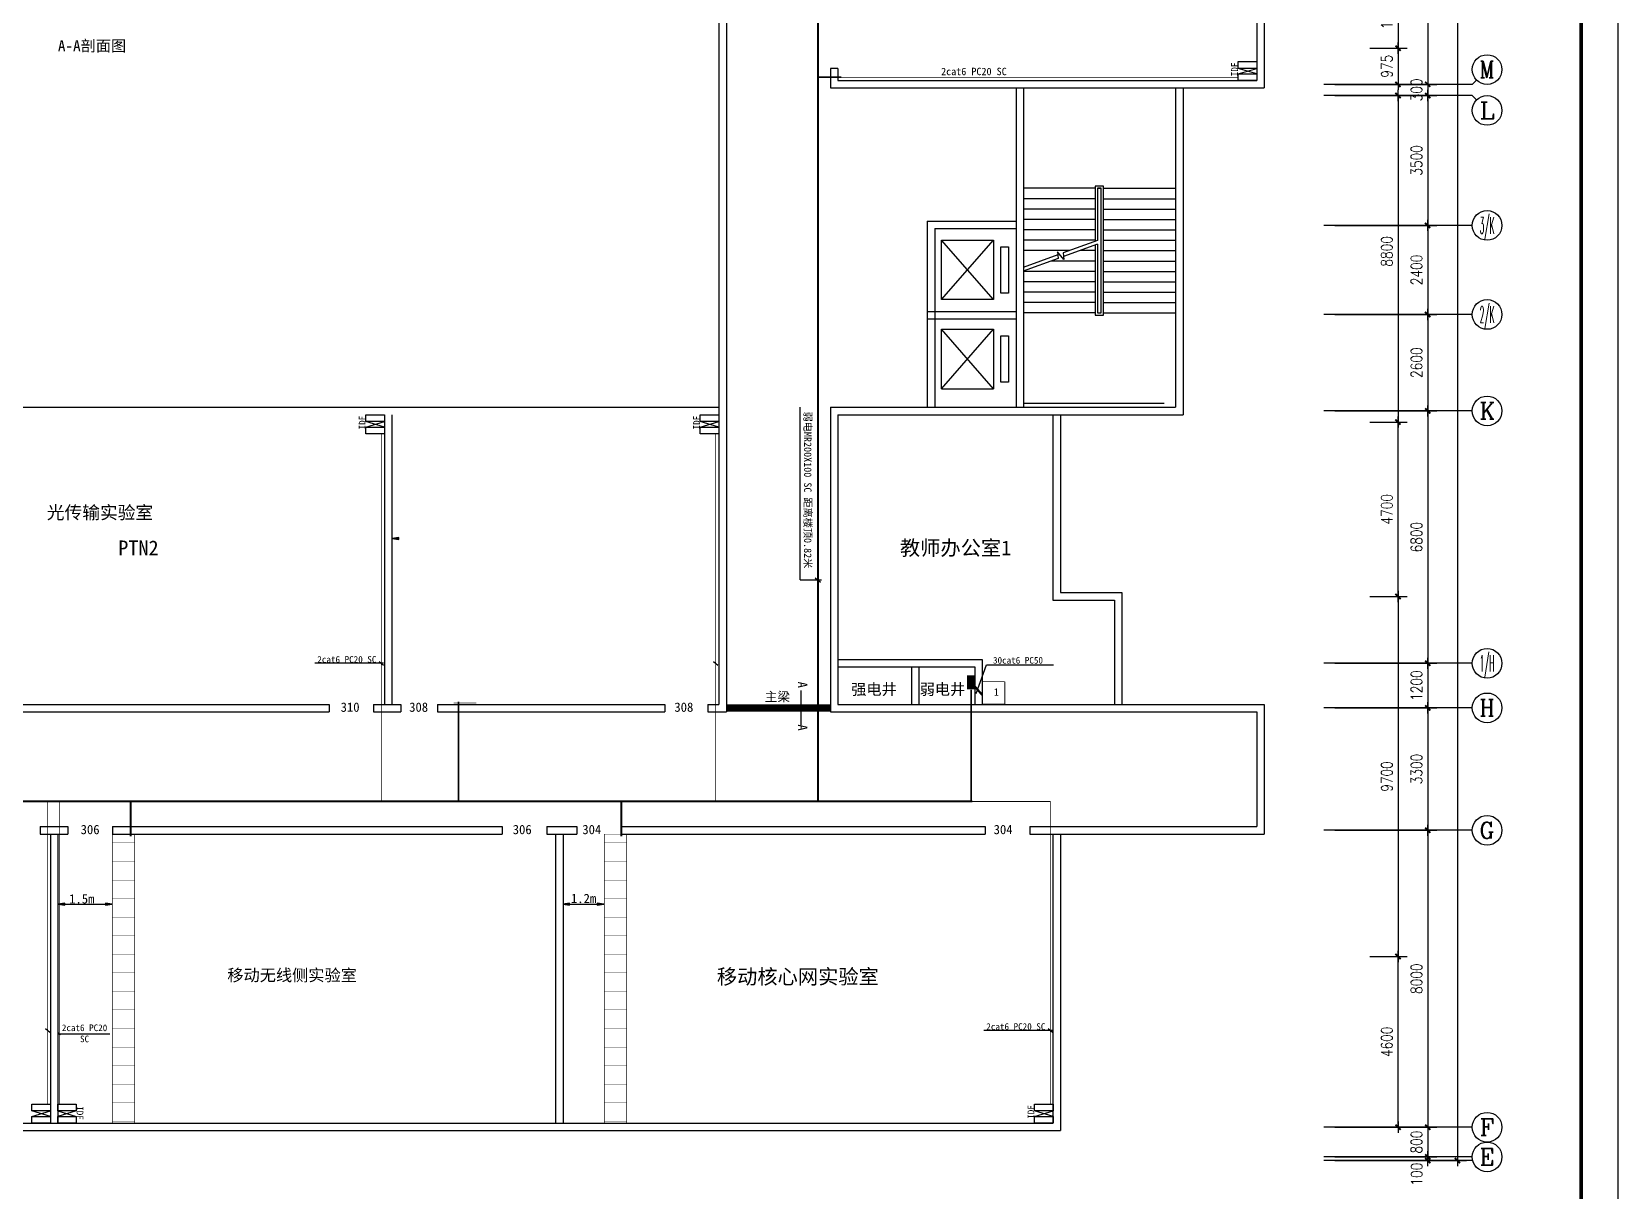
# Model space of a CAD drawing. Extents: x 582436 to 3945069, y 94128 to 248738.
# Drawn here: x 3902314 to 3945069, y 168481 to 199699 of the extents above; entities that cross this region are included whole.
import ezdxf
from ezdxf.enums import TextEntityAlignment as Align

# ---------------------------------------------------------------- set-up
doc = ezdxf.new("R2010")
doc.units = 0
doc.header["$LTSCALE"] = 1000
doc.header["$MEASUREMENT"] = 0
doc.layers.get('0').update_dxf_attribs({"linetype": 'CONTINUOUS'})
doc.layers.get('Defpoints').update_dxf_attribs({"linetype": 'CONTINUOUS'})
for name, color, linetype in [('1', 4, 'CONTINUOUS'), ('AXIS', 3, 'CONTINUOUS'), ('AXIS_TEXT', 7, 'CONTINUOUS'), ('DET4', 4, 'CONTINUOUS'), ('PUB_TITLE', 4, 'CONTINUOUS'), ('STAIR', 40, 'CONTINUOUS'), ('xxg', 6, 'CONTINUOUS'), ('xxx', 220, 'CONTINUOUS'), ('文字', 40, 'CONTINUOUS')]:
    doc.layers.add(name, color=color, linetype=linetype)
doc.styles.add('-宋体', font='simsun.ttc', dxfattribs={"width": 0.8})
doc.styles.add('_HZTXT', font='txt.shx', dxfattribs={"width": 0.8, "bigfont": 'AllInOneBig.shx'})
doc.styles.add('COMPLEX', font='COMPLEX', dxfattribs={"bigfont": 'AllInOneBig.shx'})
doc.styles.add('DIM_FONT', font='SIMPLEX.shx', dxfattribs={"width": 0.8, "bigfont": 'AllInOneBig.shx'})
doc.dimstyles.new('AXIS', dxfattribs={"dimtxt": 300, "dimasz": 1, "dimexe": 250, "dimexo": 300, "dimgap": 150, "dimtad": 1, "dimdec": 0, "dimzin": 0, "dimdsep": 46, "dimtxsty": 'DIM_FONT', "dimblk": '_DIMX', "dimcen": 0.09, "dimse1": 1, "dimse2": 1, "dimclrt": 7, "dimadec": 0, "dimazin": 0, "dimtfac": 1, "dimtdec": 0, "dimtix": 1, "dimtmove": 2, "dimatfit": 3, "dimldrblk": '_DIMX', "dimfxl": 1, "dimtolj": 1, "dimtzin": 0, "dimarcsym": 0})
doc.dimstyles.new('dima', dxfattribs={"dimtxt": 300, "dimasz": 1, "dimexe": 250, "dimexo": 300, "dimgap": 150, "dimtad": 1, "dimdec": 0, "dimdsep": 46, "dimtxsty": 'DIM_FONT', "dimblk": '_DIMX', "dimblk1": '_DIMX', "dimblk2": '_DIMX', "dimcen": 1.25, "dimdle": 2, "dimse1": 1, "dimclrt": 7, "dimadec": 1, "dimazin": 0, "dimtfac": 1, "dimtdec": 0, "dimtix": 1, "dimtmove": 2, "dimatfit": 3, "dimldrblk": '_DIMX', "dimfxl": 1, "dimtolj": 1, "dimtzin": 0, "dimarcsym": 0})
doc.dimstyles.new('dimb', dxfattribs={"dimtxt": 300, "dimasz": 1, "dimexe": 250, "dimexo": 300, "dimgap": 150, "dimtad": 1, "dimdec": 0, "dimdsep": 46, "dimtxsty": 'DIM_FONT', "dimblk": '_DIMX', "dimblk1": '_DIMX', "dimblk2": '_DIMX', "dimcen": 1.25, "dimdle": 2, "dimse1": 1, "dimse2": 1, "dimclrt": 7, "dimadec": 1, "dimazin": 0, "dimtfac": 1, "dimtdec": 0, "dimtix": 1, "dimtmove": 2, "dimatfit": 3, "dimldrblk": '_DIMX', "dimfxl": 1, "dimtolj": 1, "dimtzin": 0, "dimarcsym": 0})
doc.dimstyles.new('dimn', dxfattribs={"dimtxt": 300, "dimasz": 1, "dimexe": 250, "dimexo": 300, "dimgap": 150, "dimtad": 1, "dimdec": 0, "dimdsep": 46, "dimtxsty": 'DIM_FONT', "dimblk": '_DIMX', "dimblk1": '_DIMX', "dimblk2": '_DIMX', "dimcen": 1.25, "dimdle": 2, "dimclrt": 7, "dimadec": 1, "dimazin": 0, "dimtfac": 1, "dimtdec": 0, "dimtix": 1, "dimtmove": 2, "dimatfit": 3, "dimldrblk": '_DIMX', "dimfxl": 1, "dimtolj": 1, "dimtzin": 0, "dimarcsym": 0})

# ---------------------------------------------------------------- blocks, each defined once
blk = doc.blocks.new('_axiso')
blk.add_circle((0, 0), 0.5)
at = {"layer": 'AXIS_TEXT', "style": 'COMPLEX', "width": 1.041667}
blk.add_attdef('A', text='', height=0.56, dxfattribs=at).set_placement((-0.25, -0.28), (0.25, -0.28), align=Align.FIT)
blk = doc.blocks.new('_DIMX')
blk.add_line((-150, 0), (150, 0))
at = {"const_width": 50}
blk.add_lwpolyline([(-70, -70), (70, 70)], dxfattribs=at)
blk = doc.blocks.new('*D53')
at = {"layer": 'AXIS', "color": 0, "lineweight": -2}
for p, q in [((3937433, 206280), (3940183, 206280)), ((3939933, 206279), (3939933, 198281)), ((3937433, 198280), (3940183, 198280))]:
    blk.add_line(p, q, dxfattribs=at)
at = {"layer": 'Defpoints', "color": 0}
for p in [(3937133, 206280), (3937133, 198280), (3939933, 198280)]:
    blk.add_point(p, dxfattribs=at)
at = {"layer": 'AXIS', "color": 0, "lineweight": -2}
for p, rotation in [((3939933, 206280), 90), ((3939933, 198280), 270)]:
    blk.add_blockref('_DIMX', p, dxfattribs=dict(at, rotation=rotation))
at = {"layer": 'AXIS', "color": 7, "insert": (3939633, 202280), "char_height": 300, "attachment_point": 5, "rotation": 90, "style": '_HZTXT'}
blk.add_mtext('\\A1;8000', dxfattribs=at)
blk = doc.blocks.new('*D54')
at = {"layer": 'AXIS', "color": 0, "lineweight": -2}
for p, q in [((3937433, 198280), (3940183, 198280)), ((3937433, 197980), (3940183, 197980)), ((3939933, 198281), (3939933, 198282)), ((3939933, 198280), (3939933, 197980)), ((3939933, 197979), (3939933, 197978))]:
    blk.add_line(p, q, dxfattribs=at)
at = {"layer": 'Defpoints', "color": 0}
for p in [(3937133, 198280), (3937133, 197980), (3939933, 197980)]:
    blk.add_point(p, dxfattribs=at)
at = {"layer": 'AXIS', "color": 0, "lineweight": -2}
for p, rotation in [((3939933, 198280), 270), ((3939933, 197980), 90)]:
    blk.add_blockref('_DIMX', p, dxfattribs=dict(at, rotation=rotation))
at = {"layer": 'AXIS', "color": 7, "insert": (3939633, 198130), "char_height": 300, "attachment_point": 5, "rotation": 90, "style": '_HZTXT'}
blk.add_mtext('\\A1;300', dxfattribs=at)
blk = doc.blocks.new('*D55')
at = {"layer": 'AXIS', "color": 0, "lineweight": -2}
for p, q in [((3937433, 189480), (3940183, 189480)), ((3939933, 189479), (3939933, 182681)), ((3937433, 182680), (3940183, 182680))]:
    blk.add_line(p, q, dxfattribs=at)
at = {"layer": 'Defpoints', "color": 0}
for p in [(3937133, 189480), (3937133, 182680), (3939933, 182680)]:
    blk.add_point(p, dxfattribs=at)
at = {"layer": 'AXIS', "color": 0, "lineweight": -2}
for p, rotation in [((3939933, 189480), 90), ((3939933, 182680), 270)]:
    blk.add_blockref('_DIMX', p, dxfattribs=dict(at, rotation=rotation))
at = {"layer": 'AXIS', "color": 7, "insert": (3939633, 186080), "char_height": 300, "attachment_point": 5, "rotation": 90, "style": '_HZTXT'}
blk.add_mtext('\\A1;6800', dxfattribs=at)
blk = doc.blocks.new('*D56')
at = {"layer": 'AXIS', "color": 0, "lineweight": -2}
for p, q in [((3937433, 181480), (3940183, 181480)), ((3939933, 181479), (3939933, 178181)), ((3937433, 178180), (3940183, 178180))]:
    blk.add_line(p, q, dxfattribs=at)
at = {"layer": 'Defpoints', "color": 0}
for p in [(3937133, 181480), (3937133, 178180), (3939933, 178180)]:
    blk.add_point(p, dxfattribs=at)
at = {"layer": 'AXIS', "color": 0, "lineweight": -2}
for p, rotation in [((3939933, 181480), 90), ((3939933, 178180), 270)]:
    blk.add_blockref('_DIMX', p, dxfattribs=dict(at, rotation=rotation))
at = {"layer": 'AXIS', "color": 7, "insert": (3939633, 179830), "char_height": 300, "attachment_point": 5, "rotation": 90, "style": '_HZTXT'}
blk.add_mtext('\\A1;3300', dxfattribs=at)
blk = doc.blocks.new('*D57')
at = {"layer": 'AXIS', "color": 0, "lineweight": -2}
for p, q in [((3937433, 178180), (3940183, 178180)), ((3939933, 178179), (3939933, 170181)), ((3937433, 170180), (3940183, 170180))]:
    blk.add_line(p, q, dxfattribs=at)
at = {"layer": 'Defpoints', "color": 0}
for p in [(3937133, 178180), (3937133, 170180), (3939933, 170180)]:
    blk.add_point(p, dxfattribs=at)
at = {"layer": 'AXIS', "color": 0, "lineweight": -2}
for p, rotation in [((3939933, 178180), 90), ((3939933, 170180), 270)]:
    blk.add_blockref('_DIMX', p, dxfattribs=dict(at, rotation=rotation))
at = {"layer": 'AXIS', "color": 7, "insert": (3939633, 174180), "char_height": 300, "attachment_point": 5, "rotation": 90, "style": '_HZTXT'}
blk.add_mtext('\\A1;8000', dxfattribs=at)
blk = doc.blocks.new('*D58')
at = {"layer": 'AXIS', "color": 0, "lineweight": -2}
for p, q in [((3937433, 170180), (3940183, 170180)), ((3939933, 170181), (3939933, 170182)), ((3939933, 170180), (3939933, 169380)), ((3937433, 169380), (3940183, 169380)), ((3939933, 169379), (3939933, 169378))]:
    blk.add_line(p, q, dxfattribs=at)
at = {"layer": 'Defpoints', "color": 0}
for p in [(3937133, 170180), (3937133, 169380), (3939933, 169380)]:
    blk.add_point(p, dxfattribs=at)
at = {"layer": 'AXIS', "color": 0, "lineweight": -2}
for p, rotation in [((3939933, 170180), 270), ((3939933, 169380), 90)]:
    blk.add_blockref('_DIMX', p, dxfattribs=dict(at, rotation=rotation))
at = {"layer": 'AXIS', "color": 7, "insert": (3939633, 169780), "char_height": 300, "attachment_point": 5, "rotation": 90, "style": '_HZTXT'}
blk.add_mtext('\\A1;800', dxfattribs=at)
blk = doc.blocks.new('*D59')
at = {"layer": 'AXIS', "color": 0, "lineweight": -2}
for p, q in [((3937433, 169380), (3940183, 169380)), ((3939933, 169381), (3939933, 169382)), ((3939933, 169380), (3939933, 169280)), ((3937433, 169280), (3940183, 169280)), ((3939933, 169279), (3939933, 169278))]:
    blk.add_line(p, q, dxfattribs=at)
at = {"layer": 'Defpoints', "color": 0}
for p in [(3937133, 169380), (3937133, 169280), (3939933, 169280)]:
    blk.add_point(p, dxfattribs=at)
at = {"layer": 'AXIS', "color": 0, "lineweight": -2}
for p, rotation in [((3939933, 169380), 270), ((3939933, 169280), 90)]:
    blk.add_blockref('_DIMX', p, dxfattribs=dict(at, rotation=rotation))
at = {"layer": 'AXIS', "color": 7, "insert": (3939635, 168913), "char_height": 300, "attachment_point": 5, "rotation": 90, "style": '_HZTXT'}
blk.add_mtext('\\A1;100', dxfattribs=at)
blk = doc.blocks.new('*D60')
at = {"layer": 'AXIS', "color": 0, "lineweight": -2}
for p, q in [((3937433, 233680), (3940983, 233680)), ((3940733, 233679), (3940733, 169281)), ((3937433, 169280), (3940983, 169280))]:
    blk.add_line(p, q, dxfattribs=at)
at = {"layer": 'Defpoints', "color": 0}
for p in [(3937133, 233680), (3937133, 169280), (3940733, 169280)]:
    blk.add_point(p, dxfattribs=at)
at = {"layer": 'AXIS', "color": 0, "lineweight": -2}
for p, rotation in [((3940733, 233680), 90), ((3940733, 169280), 270)]:
    blk.add_blockref('_DIMX', p, dxfattribs=dict(at, rotation=rotation))
at = {"layer": 'AXIS', "color": 7, "insert": (3940433, 201480), "char_height": 300, "attachment_point": 5, "rotation": 90, "style": '_HZTXT'}
blk.add_mtext('\\A1;64400', dxfattribs=at)
blk = doc.blocks.new('*D75')
at = {"layer": 'AXIS', "color": 0, "lineweight": -2}
for p, q in [((3937433, 182680), (3940183, 182680)), ((3939933, 182679), (3939933, 181481)), ((3937433, 181480), (3940183, 181480))]:
    blk.add_line(p, q, dxfattribs=at)
at = {"layer": 'Defpoints', "color": 0}
for p in [(3937133, 182680), (3937133, 181480), (3939933, 181480)]:
    blk.add_point(p, dxfattribs=at)
at = {"layer": 'AXIS', "color": 0, "lineweight": -2}
for p, rotation in [((3939933, 182680), 90), ((3939933, 181480), 270)]:
    blk.add_blockref('_DIMX', p, dxfattribs=dict(at, rotation=rotation))
at = {"layer": 'AXIS', "color": 7, "insert": (3939633, 182080), "char_height": 300, "attachment_point": 5, "rotation": 90, "style": '_HZTXT'}
blk.add_mtext('\\A1;1200', dxfattribs=at)
blk = doc.blocks.new('_axiso2')
blk.add_line((0.354, 0.146), (0.5, 0))
blk.add_circle((0, 0.5), 0.5)
at = {"layer": 'AXIS_TEXT', "style": 'COMPLEX', "width": 1.041667}
blk.add_attdef('A', text='', height=0.56, dxfattribs=at).set_placement((-0.25, 0.22), (0.25, 0.22), align=Align.FIT)
blk = doc.blocks.new('_axiso1')
blk.add_line((0.354, -0.146), (0.5, 0))
blk.add_circle((0, -0.5), 0.5)
at = {"layer": 'AXIS_TEXT', "style": 'COMPLEX', "width": 1.041667}
blk.add_attdef('A', text='', height=0.56, dxfattribs=at).set_placement((-0.25, -0.78), (0.25, -0.78), align=Align.FIT)
blk = doc.blocks.new('*D219')
at = {"layer": 'AXIS', "color": 0, "lineweight": -2}
for p, q in [((3938374, 199255), (3939383, 199255)), ((3939133, 199254), (3939133, 198281)), ((3938374, 198280), (3939383, 198280))]:
    blk.add_line(p, q, dxfattribs=at)
at = {"layer": 'Defpoints', "color": 0}
for p in [(3938074, 199255), (3938074, 198280), (3939133, 198280)]:
    blk.add_point(p, dxfattribs=at)
at = {"layer": 'AXIS', "color": 0, "lineweight": -2}
for p, rotation in [((3939133, 199255), 90), ((3939133, 198280), 270)]:
    blk.add_blockref('_DIMX', p, dxfattribs=dict(at, rotation=rotation))
at = {"layer": 'AXIS', "color": 7, "insert": (3938833, 198767), "char_height": 300, "attachment_point": 5, "rotation": 90, "style": '_HZTXT'}
blk.add_mtext('\\A1;975', dxfattribs=at)
blk = doc.blocks.new('*D220')
at = {"layer": 'AXIS', "color": 0, "lineweight": -2}
for p, q in [((3938374, 201105), (3939383, 201105)), ((3939133, 201104), (3939133, 199256)), ((3938374, 199255), (3939383, 199255))]:
    blk.add_line(p, q, dxfattribs=at)
at = {"layer": 'Defpoints', "color": 0}
for p in [(3938074, 201105), (3938074, 199255), (3939133, 199255)]:
    blk.add_point(p, dxfattribs=at)
at = {"layer": 'AXIS', "color": 0, "lineweight": -2}
for p, rotation in [((3939133, 201105), 90), ((3939133, 199255), 270)]:
    blk.add_blockref('_DIMX', p, dxfattribs=dict(at, rotation=rotation))
at = {"layer": 'AXIS', "color": 7, "insert": (3938833, 200180), "char_height": 300, "attachment_point": 5, "rotation": 90, "style": '_HZTXT'}
blk.add_mtext('\\A1;1850', dxfattribs=at)
blk = doc.blocks.new('*D250')
at = {"layer": 'AXIS', "color": 0, "lineweight": -2}
for p, q in [((3938374, 197980), (3939383, 197980)), ((3939133, 197979), (3939133, 189181)), ((3938374, 189180), (3939383, 189180))]:
    blk.add_line(p, q, dxfattribs=at)
at = {"layer": 'Defpoints', "color": 0}
for p in [(3938074, 197980), (3938074, 189180), (3939133, 189180)]:
    blk.add_point(p, dxfattribs=at)
at = {"layer": 'AXIS', "color": 0, "lineweight": -2}
for p, rotation in [((3939133, 197980), 90), ((3939133, 189180), 270)]:
    blk.add_blockref('_DIMX', p, dxfattribs=dict(at, rotation=rotation))
at = {"layer": 'AXIS', "color": 7, "insert": (3938833, 193780), "char_height": 300, "attachment_point": 5, "rotation": 90, "style": '_HZTXT'}
blk.add_mtext('\\A1;8800', dxfattribs=at)
blk = doc.blocks.new('*D251')
at = {"layer": 'AXIS', "color": 0, "lineweight": -2}
for p, q in [((3938374, 189180), (3939383, 189180)), ((3939133, 184481), (3939133, 189179)), ((3938374, 184480), (3939383, 184480))]:
    blk.add_line(p, q, dxfattribs=at)
at = {"layer": 'Defpoints', "color": 0}
for p in [(3938074, 189180), (3939133, 189180), (3938074, 184480)]:
    blk.add_point(p, dxfattribs=at)
at = {"layer": 'AXIS', "color": 0, "lineweight": -2}
for p, rotation in [((3939133, 189180), 90), ((3939133, 184480), 270)]:
    blk.add_blockref('_DIMX', p, dxfattribs=dict(at, rotation=rotation))
at = {"layer": 'AXIS', "color": 7, "insert": (3938833, 186830), "char_height": 300, "attachment_point": 5, "rotation": 90, "style": '_HZTXT'}
blk.add_mtext('\\A1;4700', dxfattribs=at)
blk = doc.blocks.new('*D252')
at = {"layer": 'AXIS', "color": 0, "lineweight": -2}
for p, q in [((3938374, 184480), (3939383, 184480)), ((3939133, 184479), (3939133, 174781)), ((3938374, 174780), (3939383, 174780))]:
    blk.add_line(p, q, dxfattribs=at)
at = {"layer": 'Defpoints', "color": 0}
for p in [(3938074, 184480), (3938074, 174780), (3939133, 174780)]:
    blk.add_point(p, dxfattribs=at)
at = {"layer": 'AXIS', "color": 0, "lineweight": -2}
for p, rotation in [((3939133, 184480), 90), ((3939133, 174780), 270)]:
    blk.add_blockref('_DIMX', p, dxfattribs=dict(at, rotation=rotation))
at = {"layer": 'AXIS', "color": 7, "insert": (3938833, 179630), "char_height": 300, "attachment_point": 5, "rotation": 90, "style": '_HZTXT'}
blk.add_mtext('\\A1;9700', dxfattribs=at)
blk = doc.blocks.new('*D260')
at = {"layer": 'AXIS', "color": 0, "lineweight": -2}
for p, q in [((3937433, 197980), (3940183, 197980)), ((3939933, 197979), (3939933, 194481)), ((3937433, 194480), (3940183, 194480))]:
    blk.add_line(p, q, dxfattribs=at)
at = {"layer": 'Defpoints', "color": 0}
for p in [(3937133, 197980), (3937133, 194480), (3939933, 194480)]:
    blk.add_point(p, dxfattribs=at)
at = {"layer": 'AXIS', "color": 0, "lineweight": -2}
for p, rotation in [((3939933, 197980), 90), ((3939933, 194480), 270)]:
    blk.add_blockref('_DIMX', p, dxfattribs=dict(at, rotation=rotation))
at = {"layer": 'AXIS', "color": 7, "insert": (3939633, 196230), "char_height": 300, "attachment_point": 5, "rotation": 90, "style": '_HZTXT'}
blk.add_mtext('\\A1;3500', dxfattribs=at)
blk = doc.blocks.new('*D261')
at = {"layer": 'AXIS', "color": 0, "lineweight": -2}
for p, q in [((3937433, 192080), (3940183, 192080)), ((3939933, 192079), (3939933, 189481)), ((3937433, 189480), (3940183, 189480))]:
    blk.add_line(p, q, dxfattribs=at)
at = {"layer": 'Defpoints', "color": 0}
for p in [(3937133, 192080), (3937133, 189480), (3939933, 189480)]:
    blk.add_point(p, dxfattribs=at)
at = {"layer": 'AXIS', "color": 0, "lineweight": -2}
for p, rotation in [((3939933, 192080), 90), ((3939933, 189480), 270)]:
    blk.add_blockref('_DIMX', p, dxfattribs=dict(at, rotation=rotation))
at = {"layer": 'AXIS', "color": 7, "insert": (3939633, 190780), "char_height": 300, "attachment_point": 5, "rotation": 90, "style": '_HZTXT'}
blk.add_mtext('\\A1;2600', dxfattribs=at)
blk = doc.blocks.new('*D262')
at = {"layer": 'AXIS', "color": 0, "lineweight": -2}
for p, q in [((3937433, 194480), (3940183, 194480)), ((3939933, 194479), (3939933, 192081)), ((3937433, 192080), (3940183, 192080))]:
    blk.add_line(p, q, dxfattribs=at)
at = {"layer": 'Defpoints', "color": 0}
for p in [(3937133, 194480), (3937133, 192080), (3939933, 192080)]:
    blk.add_point(p, dxfattribs=at)
at = {"layer": 'AXIS', "color": 0, "lineweight": -2}
for p, rotation in [((3939933, 194480), 90), ((3939933, 192080), 270)]:
    blk.add_blockref('_DIMX', p, dxfattribs=dict(at, rotation=rotation))
at = {"layer": 'AXIS', "color": 7, "insert": (3939633, 193280), "char_height": 300, "attachment_point": 5, "rotation": 90, "style": '_HZTXT'}
blk.add_mtext('\\A1;2400', dxfattribs=at)
blk = doc.blocks.new('*D265')
at = {"layer": 'AXIS', "color": 0, "lineweight": -2}
for p, q in [((3938374, 174780), (3939383, 174780)), ((3939133, 170181), (3939133, 174779)), ((3938374, 170180), (3939383, 170180))]:
    blk.add_line(p, q, dxfattribs=at)
at = {"layer": 'Defpoints', "color": 0}
for p in [(3938074, 174780), (3939133, 174780), (3938074, 170180)]:
    blk.add_point(p, dxfattribs=at)
at = {"layer": 'AXIS', "color": 0, "lineweight": -2}
for p, rotation in [((3939133, 174780), 90), ((3939133, 170180), 270)]:
    blk.add_blockref('_DIMX', p, dxfattribs=dict(at, rotation=rotation))
at = {"layer": 'AXIS', "color": 7, "insert": (3938833, 172480), "char_height": 300, "attachment_point": 5, "rotation": 90, "style": '_HZTXT'}
blk.add_mtext('\\A1;4600', dxfattribs=at)

msp = doc.modelspace()

# ---------------------------------------------------------------- hatches: boundary and pattern name
at = {"layer": 'DET4'}
for points in [[(3912025.8, 186043.7), (3912203.8, 186015.5), (3912203.7, 186070.9)], [(3903028.6, 176188.5), (3903206.7, 176160.2), (3903206.6, 176215.7)], [(3904477.3, 176187.1), (3904299.3, 176215.4), (3904299.3, 176160)], [(3916631.1, 176186.7), (3916809.1, 176158.5), (3916809.1, 176213.9)], [(3917733.4, 176187.1), (3917555.3, 176215.4), (3917555.4, 176160)]]:
    msp.add_hatch(color=0, dxfattribs=at).paths.add_polyline_path(points)

# ---------------------------------------------------------------- linework, layer by layer
at = {"layer": '1'}
for p, q in [((3933132.6, 195479.5), (3933132.6, 189779.5)), ((3932832.6, 189679.5), (3929032.6, 189679.5))]:
    msp.add_line(p, q, dxfattribs=at)
at = {"layer": 'AXIS', "color": 0}
for p, q in [((3941132.6, 198279.5), (3937132.6, 198279.5)), ((3941132.6, 197979.5), (3937132.6, 197979.5)), ((3941132.6, 194479.5), (3937132.6, 194479.5)), ((3941132.6, 192079.5), (3937132.6, 192079.5)), ((3941132.6, 189479.5), (3937132.6, 189479.5)), ((3941132.6, 182679.5), (3937132.6, 182679.5)), ((3941132.6, 181479.5), (3937132.6, 181479.5)), ((3941132.6, 178179.5), (3937132.6, 178179.5)), ((3941132.6, 170179.5), (3937132.6, 170179.5)), ((3941132.6, 169379.5), (3937132.6, 169379.5)), ((3941132.6, 169279.5), (3937132.6, 169279.5))]:
    msp.add_line(p, q, dxfattribs=at)
at = {"layer": 'DET4', "color": 0}
for p, q in [((3924039.4, 198704.3), (3923838, 198704.3)), ((3934826.7, 198564.5), (3935325.3, 198711.5)), ((3935325.3, 198564.5), (3934826.7, 198711.5)), ((3923018.8, 184930.6), (3923018.8, 189584.4)), ((3911318.1, 189046.5), (3911816.7, 189193.5)), ((3911816.7, 189046.5), (3911318.1, 189193.5)), ((3920328.4, 189046.5), (3920827.1, 189193.5)), ((3920827.1, 189046.5), (3920328.4, 189193.5)), ((3923018.8, 184930.6), (3923594.7, 184930.6)), ((3923425.6, 184981.3), (3923573.5, 184867.3)), ((3911791.4, 182683), (3909944.6, 182683)), ((3911673.7, 182728.9), (3911790.4, 182633.9)), ((3920684.1, 182728.9), (3920800.8, 182633.9)), ((3927769.4, 181866.8), (3928041.6, 182636.2)), ((3928041.6, 182636.2), (3929846.9, 182636.2)), ((3903042.2, 176186.9), (3904453.4, 176186.9)), ((3916725.5, 176186.9), (3917709.5, 176186.9)), ((3902682.1, 172835.7), (3902798.8, 172740.8)), ((3929819.7, 172789.8), (3927973, 172789.8)), ((3929702, 172835.7), (3929818.7, 172740.8)), ((3903030.5, 172700.1), (3904415.8, 172700.1)), ((3903039.3, 172724.2), (3903087.2, 172671.8)), ((3902319.2, 170471.2), (3902817.8, 170618.2)), ((3902817.8, 170471.2), (3902319.2, 170618.2)), ((3903515.2, 170616.9), (3903016.5, 170469.9)), ((3903016.5, 170616.9), (3903515.2, 170469.9)), ((3929339.2, 170471.2), (3929837.8, 170618.2)), ((3929837.8, 170471.2), (3929339.2, 170618.2))]:
    msp.add_line(p, q, dxfattribs=at)
at = {"layer": 'DET4', "color": 1}
msp.add_line((3923038.9, 181948.7), (3923038.9, 181013.9), dxfattribs=at)
at = {"layer": 'DET4', "color": 0}
for points, const_width in [([(3923500.4, 224538.1), (3923500.4, 178961.2)], 50), ([(3924129.3, 198472.6), (3923500.4, 198472.6)], 50), ([(3934828.6, 198469), (3923500.4, 198469)], 20), ([(3911734.4, 178961.2), (3911734.4, 188864.1)], 20), ([(3920744.8, 178961.2), (3920744.8, 188864.1)], 20), ([(3927621.2, 182358.4), (3927621.2, 181977.1)], 200), ([(3927629.5, 181973.7), (3927629.5, 178961.2)], 50), ([(3927685.9, 182103.1), (3927932.3, 181822.6)], 60), ([(3913687.4, 181607.7), (3914294, 181607.7)], 20), ([(3913814.6, 181642.9), (3913814.6, 178979.2)], 50), ([(3885767.2, 178961.2), (3927658.9, 178961.2)], 50), ([(3902742.8, 170806.1), (3902742.8, 178957.9)], 20), ([(3903058.8, 170806.1), (3903058.8, 178957.9)], 20), ([(3904978, 178971.8), (3904978, 178022.1)], 50), ([(3918203.4, 178971.8), (3918203.4, 178022.1)], 50), ([(3929772.7, 178957.2), (3927472.4, 178957.2)], 20), ([(3929762.7, 170806.1), (3929762.7, 178957.9)], 20), ([(3904479.7, 178076.6), (3905099.1, 178076.6)], 10), ([(3917735.8, 178076.6), (3918355.2, 178076.6)], 10), ([(3904482.1, 177839), (3905088.8, 177839)], 10), ([(3917738.2, 177839), (3918344.9, 177839)], 10), ([(3904482.1, 177339), (3905088.8, 177339)], 10), ([(3917738.2, 177339), (3918344.9, 177339)], 10), ([(3904482.1, 176839), (3905088.8, 176839)], 10), ([(3917738.2, 176839), (3918344.9, 176839)], 10), ([(3904482.1, 176339), (3905088.8, 176339)], 10), ([(3917738.2, 176339), (3918344.9, 176339)], 10), ([(3904482.1, 175839), (3905088.8, 175839)], 10), ([(3917738.2, 175839), (3918344.9, 175839)], 10), ([(3904482.1, 175339), (3905088.8, 175339)], 10), ([(3917738.2, 175339), (3918344.9, 175339)], 10), ([(3904482.1, 174839), (3905088.8, 174839)], 10), ([(3917738.2, 174839), (3918344.9, 174839)], 10), ([(3904482.1, 174339), (3905088.8, 174339)], 10), ([(3917738.2, 174339), (3918344.9, 174339)], 10), ([(3904482.1, 173839), (3905088.8, 173839)], 10), ([(3917738.2, 173839), (3918344.9, 173839)], 10), ([(3904482.1, 173339), (3905088.8, 173339)], 10), ([(3917738.2, 173339), (3918344.9, 173339)], 10), ([(3904482.1, 172839), (3905088.8, 172839)], 10), ([(3917738.2, 172839), (3918344.9, 172839)], 10), ([(3904482.1, 172339), (3905088.8, 172339)], 10), ([(3917738.2, 172339), (3918344.9, 172339)], 10), ([(3904482.1, 171839), (3905088.8, 171839)], 10), ([(3917738.2, 171839), (3918344.9, 171839)], 10), ([(3904482.1, 171339), (3905088.8, 171339)], 10), ([(3917738.2, 171339), (3918344.9, 171339)], 10), ([(3904482.1, 170839), (3905088.8, 170839)], 10), ([(3917738.2, 170839), (3918344.9, 170839)], 10), ([(3904482.1, 170339), (3905088.8, 170339)], 10), ([(3917738.2, 170339), (3918344.9, 170339)], 10)]:
    msp.add_lwpolyline(points, dxfattribs=dict(at, const_width=const_width))
for points in [[(3934826.7, 198711.5), (3934826.7, 198893.8), (3935325.3, 198893.8), (3935325.3, 198711.5)], [(3934826.7, 198382.1), (3934826.7, 198564.5), (3935325.3, 198564.5), (3935325.3, 198382.1)], [(3911318.1, 189193.5), (3911318.1, 189375.9), (3911816.7, 189375.9), (3911816.7, 189193.5)], [(3911318.1, 188864.1), (3911318.1, 189046.5), (3911816.7, 189046.5), (3911816.7, 188864.1)], [(3920328.4, 189193.5), (3920328.4, 189375.9), (3920827.1, 189375.9), (3920827.1, 189193.5)], [(3920328.4, 188864.1), (3920328.4, 189046.5), (3920827.1, 189046.5), (3920827.1, 188864.1)], [(3912025.8, 186043.7), (3912203.8, 186015.5), (3912203.7, 186070.9)], [(3903028.6, 176188.5), (3903206.7, 176160.2), (3903206.6, 176215.7)], [(3904477.3, 176187.1), (3904299.3, 176215.4), (3904299.3, 176160)], [(3916631.1, 176186.7), (3916809.1, 176158.5), (3916809.1, 176213.9)], [(3917733.4, 176187.1), (3917555.3, 176215.4), (3917555.4, 176160)], [(3902319.2, 170618.2), (3902319.2, 170800.6), (3902817.8, 170800.6), (3902817.8, 170618.2)], [(3903515.2, 170799.3), (3903515.2, 170616.9), (3903016.5, 170616.9), (3903016.5, 170799.3)], [(3929339.2, 170618.2), (3929339.2, 170800.6), (3929837.8, 170800.6), (3929837.8, 170618.2)], [(3902319.2, 170288.8), (3902319.2, 170471.2), (3902817.8, 170471.2), (3902817.8, 170288.8)], [(3903515.2, 170469.9), (3903515.2, 170287.6), (3903016.5, 170287.6), (3903016.5, 170469.9)], [(3929339.2, 170288.8), (3929339.2, 170471.2), (3929837.8, 170471.2), (3929837.8, 170288.8)]]:
    msp.add_lwpolyline(points, close=True, dxfattribs=at)
at = {"layer": 'DET4', "color": 1}
for points, const_width in [([(3928537.5, 182182.4), (3927937.5, 182182.4)], 20), ([(3927937.5, 181583.3), (3927937.5, 182182.4)], 20), ([(3928537.5, 181583.3), (3928537.5, 182182.4)], 20), ([(3923838, 181473), (3921033, 181473)], 200), ([(3928537.5, 181583.3), (3927937.5, 181583.3)], 20)]:
    msp.add_lwpolyline(points, dxfattribs=dict(at, const_width=const_width))
at = {"layer": 'PUB_TITLE'}
msp.add_lwpolyline([(3945068.6, 140096), (3945068.6, 248738.4), (3860968.6, 248738.4), (3860968.6, 140096), (3945068.6, 140096), (3945068.6, 142711.9)], dxfattribs=at)
at = {"layer": 'PUB_TITLE', "const_width": 100}
msp.add_lwpolyline([(3940320.9, 141090.2), (3924010.9, 141168.8), (3944068.6, 141168.8), (3944068.6, 246238.4), (3861968.6, 246238.4), (3861968.6, 141096), (3944068.6, 141096), (3944068.6, 147358.2)], dxfattribs=at)
at = {"layer": 'STAIR'}
for p, q in [((3926832.6, 192479.5), (3926832.6, 194079.5)), ((3926832.6, 194079.5), (3928232.6, 194079.5)), ((3928232.6, 192479.5), (3926832.6, 194079.5)), ((3926832.6, 192479.5), (3928232.6, 194079.5)), ((3928232.6, 194079.5), (3928232.6, 192479.5)), ((3928432.6, 192654.5), (3928432.6, 193904.5)), ((3928432.6, 193904.5), (3928632.6, 193904.5)), ((3928632.6, 193904.5), (3928632.6, 192654.5)), ((3928232.6, 192479.5), (3926832.6, 192479.5)), ((3928632.6, 192654.5), (3928432.6, 192654.5)), ((3926832.6, 190079.5), (3926832.6, 191679.5)), ((3926832.6, 191679.5), (3928232.6, 191679.5)), ((3928232.6, 190079.5), (3926832.6, 191679.5)), ((3926832.6, 190079.5), (3928232.6, 191679.5)), ((3928232.6, 191679.5), (3928232.6, 190079.5)), ((3928432.6, 190254.5), (3928432.6, 191504.5)), ((3928432.6, 191504.5), (3928632.6, 191504.5)), ((3928632.6, 191504.5), (3928632.6, 190254.5)), ((3926832.6, 190079.5), (3928232.6, 190079.5)), ((3928632.6, 190254.5), (3928432.6, 190254.5))]:
    msp.add_line(p, q, dxfattribs=at)
at = {"layer": 'xxg', "color": 0}
for p, q in [((3935324.6, 232678.8), (3935324.6, 198384)), ((3935526, 232880.2), (3935526, 198182.6)), ((3920834.4, 221687.4), (3920834.4, 181573.3)), ((3921035.8, 221888.8), (3921035.8, 181371.9)), ((3923838, 198704.3), (3923838, 198182.6)), ((3924039.4, 198704.3), (3924039.4, 198384)), ((3924039.4, 198384), (3935324.6, 198384)), ((3923838, 198182.6), (3935526, 198182.6)), ((3928843.4, 198182.6), (3928843.4, 189580.5)), ((3929044.8, 198182.6), (3929044.8, 189580.5)), ((3933139.4, 198182.6), (3933139.4, 189580.5)), ((3933340.8, 198182.6), (3933340.8, 189379.1)), ((3926448.7, 194597), (3926448.7, 189580.5)), ((3926448.7, 194597), (3928843.4, 194597)), ((3926650.1, 194395.6), (3926650.1, 189580.5)), ((3926650.1, 194395.6), (3928843.4, 194395.6)), ((3926448.7, 192160.5), (3928843.4, 192160.5)), ((3926448.7, 191959.1), (3928843.4, 191959.1)), ((3872418.8, 189580.5), (3920834.4, 189580.5)), ((3923838, 189580.5), (3933139.4, 189580.5)), ((3923838, 189580.5), (3923838, 181371.9)), ((3911817, 189379.1), (3911817, 181573.3)), ((3912018.4, 189379.1), (3912018.4, 181573.3)), ((3924039.4, 189379.1), (3933340.8, 189379.1)), ((3924039.4, 189379.1), (3924039.4, 181573.3)), ((3929833.7, 189379.1), (3929833.7, 184382.6)), ((3930035.1, 189379.1), (3930035.1, 184584)), ((3929833.7, 184382.6), (3931491.8, 184382.6)), ((3930035.1, 184584), (3931693.3, 184584)), ((3931491.8, 184382.6), (3931491.8, 181573.3)), ((3931693.3, 184584), (3931693.3, 181573.3)), ((3924039.4, 182784.2), (3927927.5, 182784.2)), ((3924039.4, 182582.8), (3927726.1, 182582.8)), ((3926020.3, 182582.8), (3926020.3, 181573.3)), ((3926221.7, 182582.8), (3926221.7, 181573.3)), ((3927726.1, 182582.8), (3927726.1, 181573.3)), ((3927927.5, 182784.2), (3927927.5, 181573.3)), ((3900104.9, 181573.3), (3908527.7, 181573.3)), ((3900104.9, 181371.9), (3905093.6, 181371.9)), ((3904767.9, 181573.3), (3910327.9, 181573.3)), ((3904767.9, 181371.9), (3910327.9, 181371.9)), ((3910327.9, 181573.3), (3910327.9, 181371.9)), ((3911527.9, 181573.3), (3912258.5, 181573.3)), ((3911527.9, 181573.3), (3911527.9, 181371.9)), ((3911527.9, 181371.9), (3912258.5, 181371.9)), ((3912258.5, 181573.3), (3912258.5, 181371.9)), ((3913248.9, 181573.3), (3919373, 181573.3)), ((3913248.9, 181573.3), (3913248.9, 181371.9)), ((3913248.9, 181371.9), (3919373, 181371.9)), ((3913971.8, 181573.3), (3915693.1, 181573.3)), ((3913971.8, 181371.9), (3915400, 181371.9)), ((3919373, 181573.3), (3919373, 181371.9)), ((3920531.3, 181573.3), (3920834.4, 181573.3)), ((3920531.3, 181573.3), (3920834.4, 181573.3)), ((3920531.3, 181573.3), (3920531.3, 181371.9)), ((3920531.3, 181371.9), (3921035.8, 181371.9)), ((3920531.3, 181371.9), (3921035.8, 181371.9)), ((3923838, 181371.9), (3935324.6, 181371.9)), ((3924039.4, 181573.3), (3935526, 181573.3)), ((3935324.6, 181371.9), (3935324.6, 178278.5)), ((3935526, 181573.3), (3935526, 178077.1)), ((3902538.3, 178278.5), (3903289, 178278.5)), ((3902538.3, 178278.5), (3902538.3, 178077.1)), ((3902538.3, 178077.1), (3903289, 178077.1)), ((3902817.5, 178077.1), (3902817.5, 170289.4)), ((3903018.9, 178077.1), (3903018.9, 170289.4)), ((3903289, 178278.5), (3903289, 178077.1)), ((3904489, 178278.5), (3914993.2, 178278.5)), ((3904489, 178278.5), (3904489, 178077.1)), ((3904489, 178077.1), (3914993.2, 178077.1)), ((3914993.2, 178278.5), (3914993.2, 178077.1)), ((3916193.2, 178278.5), (3917008, 178278.5)), ((3916193.2, 178278.5), (3916193.2, 178077.1)), ((3916193.2, 178077.1), (3917008, 178077.1)), ((3916429.9, 178077.1), (3916429.9, 170289.4)), ((3916631.3, 178077.1), (3916631.3, 170289.4)), ((3917008, 178278.5), (3917008, 178077.1)), ((3918208, 178278.5), (3923409.6, 178278.5)), ((3918208, 178278.5), (3918208, 178077.1)), ((3918208, 178077.1), (3922844.8, 178077.1)), ((3920174.2, 178278.5), (3921644.8, 178278.5)), ((3920174.2, 178077.1), (3921644.8, 178077.1)), ((3922844.8, 178278.5), (3928008.8, 178278.5)), ((3922844.8, 178077.1), (3928008.8, 178077.1)), ((3928008.8, 178278.5), (3928008.8, 178077.1)), ((3929208.8, 178278.5), (3935324.6, 178278.5)), ((3929208.8, 178278.5), (3929208.8, 178077.1)), ((3929208.8, 178077.1), (3935526, 178077.1)), ((3929833.7, 178077.1), (3929833.7, 170289.4)), ((3930035.1, 178077.1), (3930035.1, 170088)), ((3879418.8, 170289.4), (3929833.7, 170289.4)), ((3879620.2, 170088), (3930035.1, 170088))]:
    msp.add_line(p, q, dxfattribs=at)
at = {"layer": 'xxg', "color": 0, "const_width": 20}
for points in [[(3904489.5, 178077.1), (3904489.5, 170294.3)], [(3905089.5, 178077.1), (3905089.5, 170293.1)], [(3917745.6, 178077.1), (3917745.6, 170294.3)], [(3918345.6, 178077.1), (3918345.6, 170293.1)]]:
    msp.add_lwpolyline(points, dxfattribs=at)
at = {"layer": 'xxx'}
for p, q in [((3930972.6, 195479.5), (3929032.6, 195479.5)), ((3931192.6, 195539.5), (3930972.6, 195539.5)), ((3930972.6, 195539.5), (3930972.6, 194054.9)), ((3931032.6, 195479.5), (3931132.6, 195479.5)), ((3931132.6, 195479.5), (3931032.6, 195479.5)), ((3931032.6, 195479.5), (3931032.6, 194076.8)), ((3931032.6, 195479.5), (3931032.6, 194076.8)), ((3931132.6, 192119.5), (3931132.6, 195479.5)), ((3931132.6, 192119.5), (3931132.6, 195479.5)), ((3931192.6, 192059.5), (3931192.6, 195539.5)), ((3931192.6, 195479.5), (3933132.6, 195479.5)), ((3930972.6, 195199.5), (3929032.6, 195199.5)), ((3931192.6, 195199.5), (3933132.6, 195199.5)), ((3930972.6, 194919.5), (3929032.6, 194919.5)), ((3930972.6, 194639.5), (3929032.6, 194639.5)), ((3931192.6, 194919.5), (3933132.6, 194919.5)), ((3931192.6, 194639.5), (3933132.6, 194639.5)), ((3930972.6, 194359.5), (3929032.6, 194359.5)), ((3931192.6, 194359.5), (3933132.6, 194359.5)), ((3930972.6, 194079.5), (3929032.6, 194079.5)), ((3930271, 193799.5), (3929032.6, 193799.5)), ((3929962.4, 193687.2), (3929032.6, 193348.8)), ((3930128, 193564.1), (3929955.1, 193770.1)), ((3929955.1, 193770.1), (3929971.4, 193584.1)), ((3931032.6, 194076.8), (3930112.5, 193741.8)), ((3930112.5, 193741.8), (3930128, 193564.1)), ((3931032.6, 193970.3), (3930121.5, 193638.7)), ((3930972.6, 193799.5), (3930563.4, 193799.5)), ((3930972.6, 193948.5), (3930972.6, 192059.5)), ((3931032.6, 193970.3), (3931032.6, 192119.5)), ((3931032.6, 193970.3), (3931032.6, 192119.5)), ((3931192.6, 194079.5), (3933132.6, 194079.5)), ((3931192.6, 193799.5), (3933132.6, 193799.5)), ((3929971.4, 193584.1), (3929032.6, 193242.3)), ((3930972.6, 193519.5), (3929794.1, 193519.5)), ((3931192.6, 193519.5), (3933132.6, 193519.5)), ((3930972.6, 193239.5), (3929032.6, 193239.5)), ((3930972.6, 192959.5), (3929032.6, 192959.5)), ((3931192.6, 193239.5), (3933132.6, 193239.5)), ((3931192.6, 192959.5), (3933132.6, 192959.5)), ((3930972.6, 192679.5), (3929032.6, 192679.5)), ((3930972.6, 192399.5), (3929032.6, 192399.5)), ((3931192.6, 192679.5), (3933132.6, 192679.5)), ((3931192.6, 192399.5), (3933132.6, 192399.5)), ((3930972.6, 192119.5), (3929032.6, 192119.5)), ((3930972.6, 192059.5), (3931192.6, 192059.5)), ((3931032.6, 192119.5), (3931132.6, 192119.5)), ((3931192.6, 192119.5), (3933132.6, 192119.5))]:
    msp.add_line(p, q, dxfattribs=at)

# ---------------------------------------------------------------- block references
at = {"layer": 'AXIS', "color": 0}
ref = msp.add_blockref('_axiso1', (3941532.6, 198279.5), dxfattribs=dict(at, xscale=800, yscale=800, zscale=800.0000000000003, rotation=180))
ref.add_attrib('A', 'M', dxfattribs={"layer": 'AXIS_TEXT', "height": 448, "style": 'COMPLEX', "width": 0.892857}).set_placement((3941332.6, 198455.5), (3941732.6, 198455.5), align=Align.FIT)
ref = msp.add_blockref('_axiso2', (3941532.6, 197979.5), dxfattribs=dict(at, xscale=800, yscale=800, zscale=800.0000000000003, rotation=180))
ref.add_attrib('A', 'L', dxfattribs={"layer": 'AXIS_TEXT', "height": 448, "style": 'COMPLEX', "width": 1.25}).set_placement((3941332.6, 197355.5), (3941732.6, 197355.5), align=Align.FIT)
ref = msp.add_blockref('_axiso', (3941532.6, 194479.5), dxfattribs=dict(at, xscale=800, yscale=800, zscale=800.0000000000003))
ref.add_attrib('A', '3/K', dxfattribs={"layer": 'AXIS_TEXT', "height": 448, "style": 'COMPLEX', "width": 0.3125}).set_placement((3941332.6, 194255.5), (3941732.6, 194255.5), align=Align.FIT)
ref = msp.add_blockref('_axiso', (3941532.6, 192079.5), dxfattribs=dict(at, xscale=800, yscale=800, zscale=800.0000000000003))
ref.add_attrib('A', '2/K', dxfattribs={"layer": 'AXIS_TEXT', "height": 448, "style": 'COMPLEX', "width": 0.307377}).set_placement((3941332.6, 191855.5), (3941732.6, 191855.5), align=Align.FIT)
ref = msp.add_blockref('_axiso', (3941532.6, 189479.5), dxfattribs=dict(at, xscale=800, yscale=800, zscale=800.0000000000003))
ref.add_attrib('A', 'K', dxfattribs={"layer": 'AXIS_TEXT', "height": 448, "style": 'COMPLEX', "width": 0.986842}).set_placement((3941332.6, 189255.5), (3941732.6, 189255.5), align=Align.FIT)
ref = msp.add_blockref('_axiso', (3941532.6, 182679.5), dxfattribs=dict(at, xscale=800, yscale=800, zscale=800.0000000000003))
ref.add_attrib('A', '1/H', dxfattribs={"layer": 'AXIS_TEXT', "height": 448, "style": 'COMPLEX', "width": 0.328947}).set_placement((3941332.6, 182455.5), (3941732.6, 182455.5), align=Align.FIT)
ref = msp.add_blockref('_axiso', (3941532.6, 181479.5), dxfattribs=dict(at, xscale=800, yscale=800, zscale=800.0000000000003))
ref.add_attrib('A', 'H', dxfattribs={"layer": 'AXIS_TEXT', "height": 448, "style": 'COMPLEX', "width": 0.9375}).set_placement((3941332.6, 181255.5), (3941732.6, 181255.5), align=Align.FIT)
at = {"layer": 'AXIS', "color": 0, "xscale": 800, "yscale": 800, "zscale": 800.0000000000003}
msp.add_blockref('_axiso', (3941532.6, 178179.5), dxfattribs=at).add_auto_attribs({'A': 'G'})
at = {"layer": 'AXIS', "color": 0}
ref = msp.add_blockref('_axiso', (3941532.6, 170179.5), dxfattribs=dict(at, xscale=800, yscale=800, zscale=800.0000000000003))
ref.add_attrib('A', 'F', dxfattribs={"layer": 'AXIS_TEXT', "height": 448, "style": 'COMPLEX', "width": 1.171875}).set_placement((3941332.6, 169955.5), (3941732.6, 169955.5), align=Align.FIT)
ref = msp.add_blockref('_axiso', (3941532.6, 169379.5), dxfattribs=dict(at, xscale=800, yscale=800, zscale=800.0000000000003))
ref.add_attrib('A', 'E', dxfattribs={"layer": 'AXIS_TEXT', "height": 448, "style": 'COMPLEX', "width": 1.171875}).set_placement((3941332.6, 169155.5), (3941732.6, 169155.5), align=Align.FIT)

# ---------------------------------------------------------------- texts
at = {"layer": 'DET4', "color": 0, "width": 6656.228, "attachment_point": 1, "style": 'COMPLEX'}
for s, insert, char_height in [('{\\fSimSun|b0|i0|c134|p2;A-A剖面图}', (3903020.1, 199471.2), 300), ('{\\fSimSun|b0|i0|c134|p2;2cat6 PC20 SC}', (3926819.4, 198727.8), 200), ('{\\fSimSun|b0|i0|c134|p2;光传输实验室}', (3902721.2, 186918.9), 350), ('{\\fSimSun|b0|i0|c134|p2;PTN2}', (3904645.4, 185989.8), 400), ('{\\fSimSun|b0|i0|c134|p2;教师办公室1}', (3925711.6, 185990), 400), ('{\\fSimSun|b0|i0|c134|p2;2cat6 PC20 SC}', (3910010.6, 182874.7), 180), ('{\\fSimSun|b0|i0|c134|p2;30cat6 PC50 }', (3928219, 182851.5), 180), ('{\\fSimSun|b0|i0|c134|p2;310}', (3910638.6, 181623.7), 250), ('{\\fSimSun|b0|i0|c134|p2;308}', (3912485.4, 181623.7), 250), ('{\\fSimSun|b0|i0|c134|p2;308}', (3919632.4, 181623.7), 250), ('{\\fSimSun|b0|i0|c134|p2;306}', (3903632.6, 178326.7), 250), ('{\\fSimSun|b0|i0|c134|p2;306}', (3915276.5, 178326.7), 250), ('{\\fSimSun|b0|i0|c134|p2;304}', (3917152.1, 178326.7), 250), ('{\\fSimSun|b0|i0|c134|p2;304}', (3928236.4, 178326.7), 250), ('{\\fSimSun|b0|i0|c134|p2;1.5m}', (3903323.5, 176457.8), 250), ('{\\fSimSun|b0|i0|c134|p2;1.2m}', (3916846.3, 176469.3), 250), ('{\\fSimSun|b0|i0|c134|p2;移动无线侧实验室}', (3907586.1, 174436.8), 320), ('{\\fSimSun|b0|i0|c134|p2;移动核心网实验室}', (3920777, 174436.8), 400), ('{\\fSimSun|b0|i0|c134|p2;2cat6 PC20 \\P    SC}', (3903125.5, 172949), 180), ('{\\fSimSun|b0|i0|c134|p2;2cat6 PC20 SC}', (3928038.9, 172981.5), 180)]:
    msp.add_mtext(s, dxfattribs=dict(at, insert=insert, char_height=char_height))
at = {"layer": 'DET4', "color": 0, "attachment_point": 1, "style": 'COMPLEX'}
for s, insert, char_height, width, rotation in [('{\\fSimSun|b0|i0|c134|p2;IDF}', (3934636.6, 198499.8), 180, 5990.605, 90), ('{\\fSimSun|b0|i0|c134|p2;弱电MR200X100 SC 距离楼顶0.82米}', (3923328.2, 189461.6), 200, 6656.228, 270), ('{\\fSimSun|b0|i0|c134|p2;IDF}', (3911128, 188981.8), 180, 5990.605, 90), ('{\\fSimSun|b0|i0|c134|p2;IDF}', (3920138.4, 188981.8), 180, 5990.605, 90), ('{\\fSimSun|b0|i0|c134|p2;IDF}', (3903705.2, 170745.5), 180, 5990.605, 270), ('{\\fSimSun|b0|i0|c134|p2;IDF}', (3929149.1, 170406.5), 180, 5990.605, 90)]:
    msp.add_mtext(s, dxfattribs=dict(at, insert=insert, char_height=char_height, width=width, rotation=rotation))
at = {"layer": 'DET4', "color": 1, "char_height": 250, "width": 6656.228, "attachment_point": 1, "rotation": 270, "style": 'COMPLEX'}
for insert in [(3923211.8, 182186.3), (3923211.8, 181033.2)]:
    msp.add_mtext('{\\fSimSun|b0|i0|c134|p2;A}', dxfattribs=dict(at, insert=insert))
at = {"layer": 'DET4', "color": 1, "width": 6656.228, "attachment_point": 1, "style": 'COMPLEX'}
for s, insert, char_height in [('{\\fSimSun|b0|i0|c134|p2; 主梁}', (3921898.3, 181906.7), 250), ('{\\fSimSun|b0|i0|c134|p2;1}', (3928241.5, 182007.3), 200)]:
    msp.add_mtext(s, dxfattribs=dict(at, insert=insert, char_height=char_height))
at = {"layer": '文字', "style": '-宋体'}
for s, p in [('强电井', (3924397.4, 181830.5)), ('弱电井', (3926243, 181830.5))]:
    msp.add_text(s, height=300, dxfattribs=at).set_placement(p)

# ---------------------------------------------------------------- dimensions: what is measured, and where the dimension line sits
at = {"layer": 'AXIS', "color": 0}
dim = msp.add_aligned_dim(p1=(3937132.6, 233679.5), p2=(3937132.6, 169279.5), distance=3600, dimstyle='AXIS', override={"dimtxsty": '_HZTXT', "dimse1": 0, "dimse2": 0}, dxfattribs=at)
dim.commit()
dim.dimension.update_dxf_attribs({"geometry": '*D60', "text_midpoint": (3940432.6, 201479.5)})
for base, p1, p2, angle, dimstyle, override, picture, middle in [((3939932.6, 198279.5), (3937132.6, 206279.5), (3937132.6, 198279.5), 90, 'AXIS', {"dimtxsty": '_HZTXT', "dimse1": 0, "dimse2": 0}, '*D53', (3939632.6, 202279.5)), ((3939132.6, 199254.5), (3938074.4, 201104.5), (3938074.4, 199254.5), 90, 'dimn', {"dimtxsty": '_HZTXT', "dimse1": 0, "dimse2": 0}, '*D220', (3938832.6, 200179.5)), ((3939132.6, 198279.5), (3938074.4, 199254.5), (3938074.4, 198279.5), 90, 'dimn', {"dimtxsty": '_HZTXT', "dimse1": 0, "dimse2": 0}, '*D219', (3938832.6, 198767)), ((3939932.6, 197979.5), (3937132.6, 198279.5), (3937132.6, 197979.5), 90, 'AXIS', {"dimtxsty": '_HZTXT', "dimse1": 0, "dimse2": 0}, '*D54', (3939632.6, 198129.5)), ((3939932.6, 194479.5), (3937132.6, 197979.5), (3937132.6, 194479.5), 90, 'dima', {"dimtxsty": '_HZTXT', "dimse1": 0, "dimse2": 0}, '*D260', (3939632.6, 196229.5)), ((3939932.6, 192079.5), (3937132.6, 194479.5), (3937132.6, 192079.5), 90, 'dima', {"dimtxsty": '_HZTXT', "dimse1": 0, "dimse2": 0}, '*D262', (3939632.6, 193279.5)), ((3939932.6, 189479.5), (3937132.6, 192079.5), (3937132.6, 189479.5), 90, 'dimb', {"dimtxsty": '_HZTXT', "dimse1": 0, "dimse2": 0}, '*D261', (3939632.6, 190779.5)), ((3939932.6, 182679.5), (3937132.6, 189479.5), (3937132.6, 182679.5), 90, 'AXIS', {"dimtxsty": '_HZTXT', "dimse1": 0, "dimse2": 0}, '*D55', (3939632.6, 186079.5)), ((3939132.6, 189179.5), (3938074.4, 184479.5), (3938074.4, 189179.5), 270, 'dimn', {"dimtxsty": '_HZTXT'}, '*D251', (3938832.6, 186829.5)), ((3939132.6, 174779.5), (3938074.4, 184479.5), (3938074.4, 174779.5), 90, 'dimn', {"dimtxsty": '_HZTXT'}, '*D252', (3938832.6, 179629.5)), ((3939932.6, 181479.5), (3937132.6, 182679.5), (3937132.6, 181479.5), 90, 'AXIS', {"dimtxsty": '_HZTXT', "dimse1": 0, "dimse2": 0}, '*D75', (3939632.6, 182079.5)), ((3939932.6, 178179.5), (3937132.6, 181479.5), (3937132.6, 178179.5), 90, 'AXIS', {"dimtxsty": '_HZTXT', "dimse1": 0, "dimse2": 0}, '*D56', (3939632.6, 179829.5)), ((3939932.6, 170179.5), (3937132.6, 178179.5), (3937132.6, 170179.5), 90, 'AXIS', {"dimtxsty": '_HZTXT', "dimse1": 0, "dimse2": 0}, '*D57', (3939632.6, 174179.5)), ((3939132.6, 174779.5), (3938074.4, 170179.5), (3938074.4, 174779.5), 270, 'dimn', {"dimtxsty": '_HZTXT'}, '*D265', (3938832.6, 172479.5)), ((3939932.6, 169379.5), (3937132.6, 170179.5), (3937132.6, 169379.5), 90, 'AXIS', {"dimtxsty": '_HZTXT', "dimse1": 0, "dimse2": 0}, '*D58', (3939632.6, 169779.5))]:
    dim = msp.add_linear_dim(base=base, p1=p1, p2=p2, angle=angle, dimstyle=dimstyle, override=override, dxfattribs=at)
    dim.commit()
    dim.dimension.update_dxf_attribs({"geometry": picture, "text_midpoint": middle})
for base, p1, p2, dimstyle, picture, middle in [((3939132.6, 189179.5), (3938074.4, 197979.5), (3938074.4, 189179.5), 'dimn', '*D250', (3938832.6, 193779.5)), ((3939932.6, 169279.5), (3937132.6, 169379.5), (3937132.6, 169279.5), 'AXIS', '*D59', (3939635, 168913))]:
    dim = msp.add_linear_dim(base=base, p1=p1, p2=p2, angle=90, dimstyle=dimstyle, override={"dimtxsty": '_HZTXT', "dimse1": 0, "dimse2": 0}, dxfattribs=at)
    dim.commit()
    dim.dimension.update_dxf_attribs({"geometry": picture, "text_midpoint": middle, "dimtype": 160})

doc.saveas('drawing.dxf')
